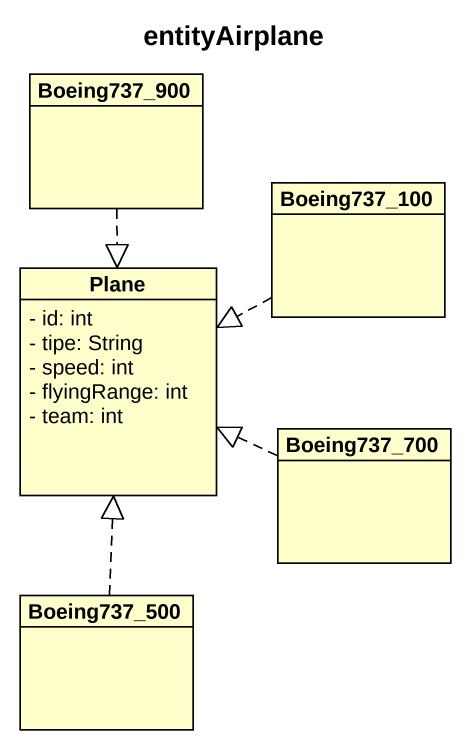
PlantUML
@startuml
title entityAirplane
hide circle
hide empty members
skinparam classAttributeIconSize 0
class Boeing737_900
class Boeing737_100
class Plane {
  - id: int
  - tipe: String
  - speed: int
  - flyingRange: int
  - team: int
}
class Boeing737_700
class Boeing737_500
Boeing737_900 ..|> Plane
Boeing737_100 .left.|> Plane
Boeing737_700 .left.|> Plane
Boeing737_500 .up.|> Plane
@enduml
